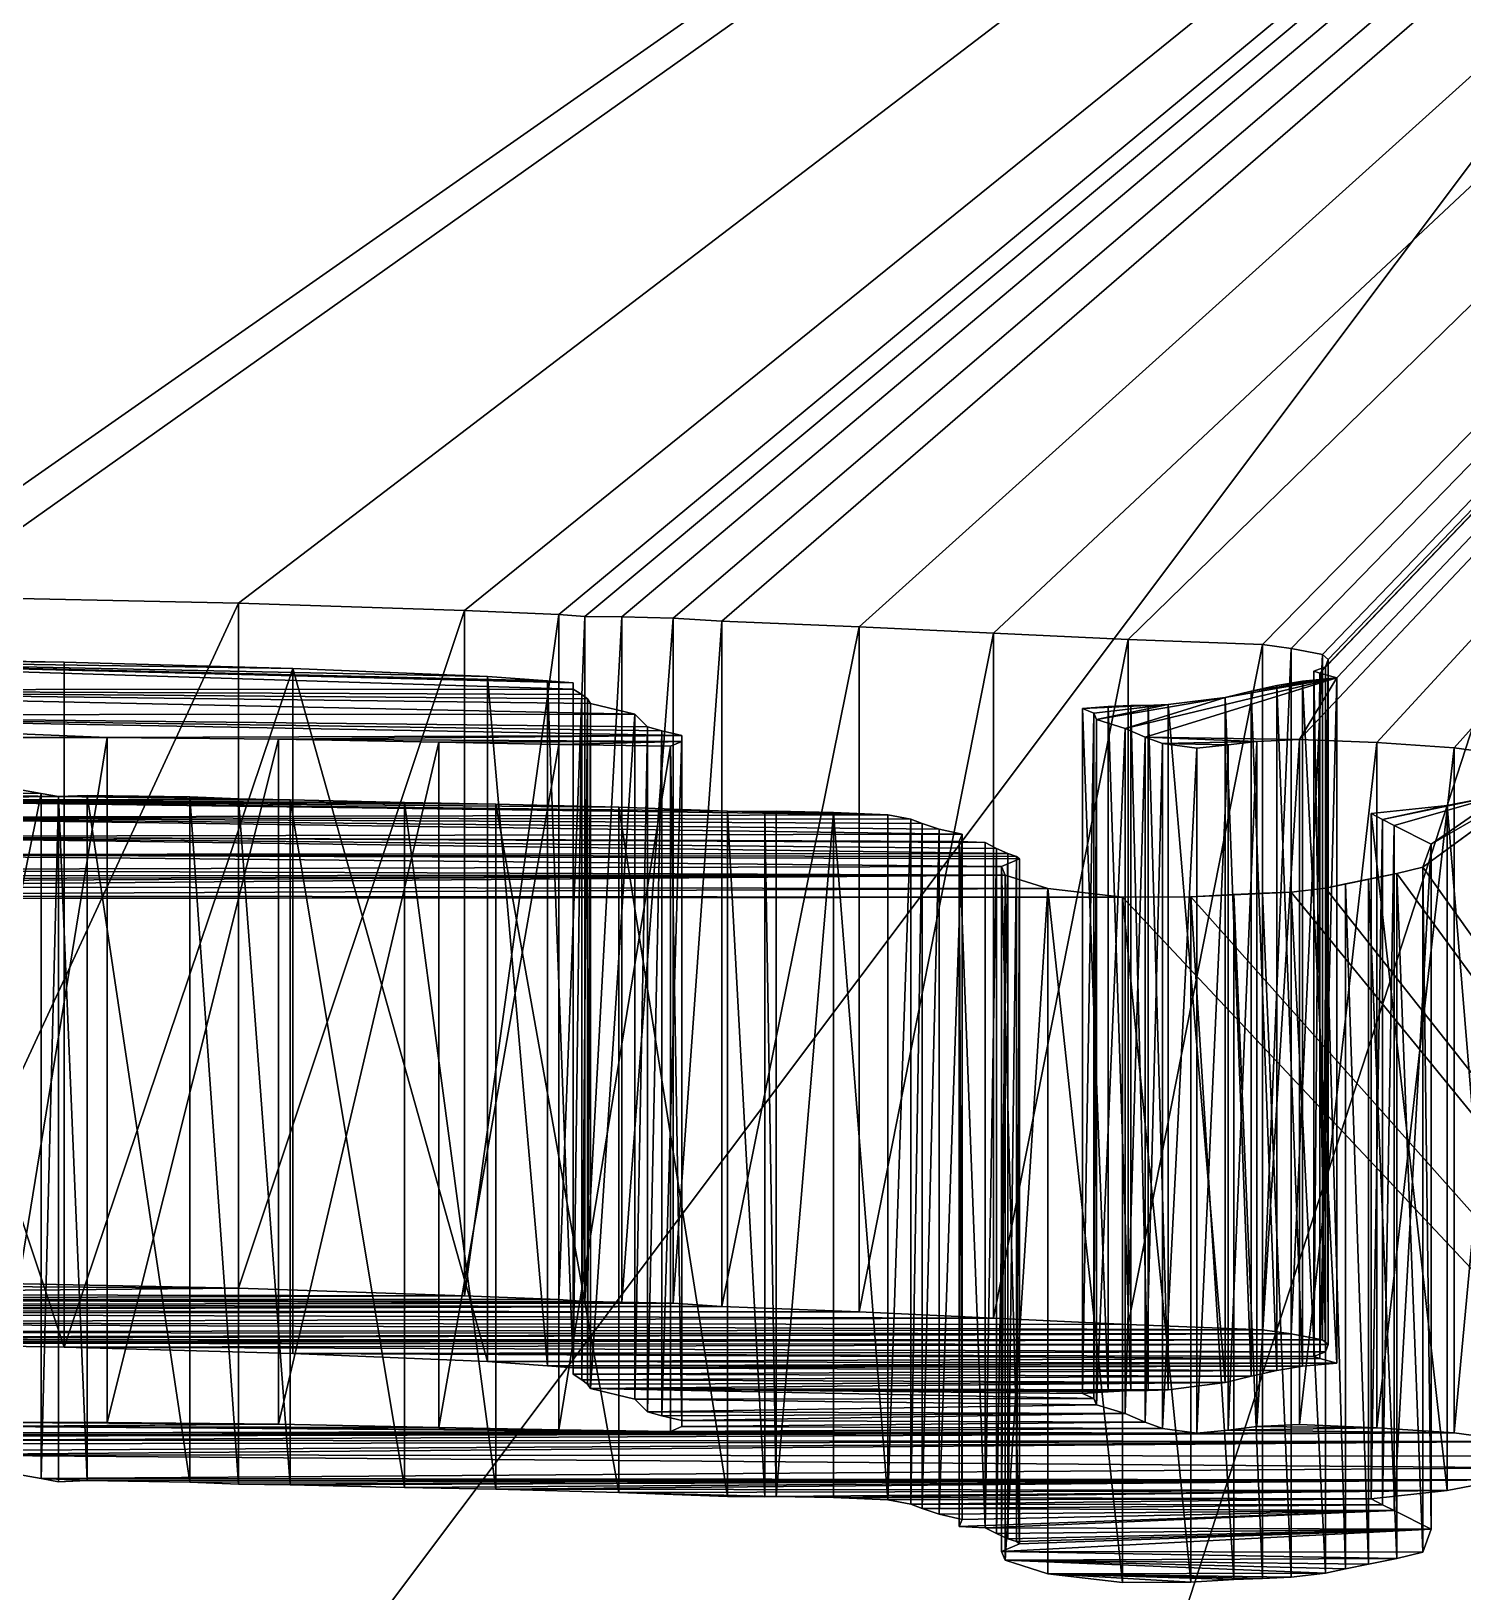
# Model space of a CAD drawing. Extents: x -48.5 to 48.5, y -27 to 68.5.
# Drawn here: x 10.167 to 13.323, y 59.165 to 62.605 of the extents above; entities that cross this region are included whole.
import ezdxf

# ---------------------------------------------------------------- set-up
doc = ezdxf.new("R2010")
doc.units = 0
doc.header["$MEASUREMENT"] = 0
doc.layers.add('STL2DXF', color=7, linetype='Continuous')

msp = doc.modelspace()

# ---------------------------------------------------------------- linework, layer by layer
at = {"layer": 'STL2DXF'}
for points in [[(20.0012, 68.5, 75), (9.7985, 61.3593, 23.815), (7.6609, 62.5511, 32.5076)], [(20.0012, 68.5, 75), (7.6609, 62.5511, 32.5076), (7.7631, 62.6587, 33.2766)], [(20.0012, 68.5, 75), (9.931, 61.3585, 23.8088), (9.7985, 61.3593, 23.815)], [(20.0012, 68.5, 75), (10.6245, 61.3445, 23.7088), (9.931, 61.3585, 23.8088)], [(20.0012, 68.5, 75), (11.1226, 61.3279, 23.5902), (10.6245, 61.3445, 23.7088)], [(20.0012, 68.5, 75), (11.3307, 61.3191, 23.5278), (11.1226, 61.3279, 23.5902)], [(20.0012, 68.5, 75), (11.3875, 61.3148, 23.4965), (11.3307, 61.3191, 23.5278)], [(20.0012, 68.5, 75), (11.4694, 61.3139, 23.4903), (11.3875, 61.3148, 23.4965)], [(20.0012, 68.5, 75), (11.5829, 61.3113, 23.4716), (11.4694, 61.3139, 23.4903)], [(20.0012, 68.5, 75), (11.6901, 61.3043, 23.4216), (11.5829, 61.3113, 23.4716)], [(20.0012, 68.5, 75), (11.9927, 61.292, 23.3342), (11.6901, 61.3043, 23.4216)], [(20.0012, 68.5, 75), (12.2891, 61.278, 23.2343), (11.9927, 61.292, 23.3342)], [(20.0012, 68.5, 75), (12.5854, 61.2641, 23.1344), (12.2891, 61.278, 23.2343)], [(20.0012, 68.5, 75), (12.8818, 61.2527, 23.0532), (12.5854, 61.2641, 23.1344)], [(20.0012, 68.5, 75), (12.9448, 61.2439, 22.9908), (12.8818, 61.2527, 23.0532)], [(20.0012, 68.5, 75), (13.0142, 61.2308, 22.8971), (12.9448, 61.2439, 22.9908)], [(20.0012, 68.5, 75), (13.134, 61.0368, 21.5109), (12.9637, 61.0438, 21.5608)], [(20.0012, 68.5, 75), (12.9637, 61.0438, 21.5608), (13.0457, 61.1793, 22.5287)], [(20.0012, 68.5, 75), (13.0457, 61.1793, 22.5287), (13.0079, 61.1898, 22.6036)], [(20.0012, 68.5, 75), (13.0079, 61.1898, 22.6036), (13.0205, 61.2037, 22.7035)], [(20.0012, 68.5, 75), (13.0268, 61.2203, 22.8222), (13.0142, 61.2308, 22.8971)], [(20.0012, 68.5, 75), (13.0205, 61.2037, 22.7035), (13.0268, 61.2203, 22.8222)], [(20.0012, 68.5, 75), (13.3042, 61.0254, 21.4297), (13.134, 61.0368, 21.5109)], [(20.0012, 68.5, 75), (13.4429, 61.0062, 21.2923), (13.3042, 61.0254, 21.4297)], [(7.2769, 54.2352), (14.0603, 63.2731, 75), (9.46, 64.5057, 75)], [(14.0603, 63.2731, 75), (7.2769, 54.2352), (10.8156, 53.287)], [(10.8156, 53.287), (18.5065, 61.5663, 75), (14.0603, 63.2731, 75)], [(18.5065, 61.5663, 75), (10.8156, 53.287), (14.2358, 51.9741)], [(10.6245, 61.3445, 23.7088), (9.931, 59.8482, 24.0202), (9.931, 61.3585, 23.8088)], [(9.931, 59.8482, 24.0202), (10.6245, 61.3445, 23.7088), (10.6245, 59.8342, 23.9203)], [(11.1226, 61.3279, 23.5902), (10.6245, 59.8342, 23.9203), (10.6245, 61.3445, 23.7088)], [(10.6245, 59.8342, 23.9203), (11.1226, 61.3279, 23.5902), (11.1226, 59.8176, 23.8016)], [(11.3307, 61.3191, 23.5278), (11.1226, 59.8176, 23.8016), (11.1226, 61.3279, 23.5902)], [(11.1226, 59.8176, 23.8016), (11.3307, 61.3191, 23.5278), (11.3307, 59.8089, 23.7392)], [(11.3875, 61.3148, 23.4965), (11.3307, 59.8089, 23.7392), (11.3307, 61.3191, 23.5278)], [(11.3307, 59.8089, 23.7392), (11.3875, 61.3148, 23.4965), (11.3875, 59.8045, 23.708)], [(11.4694, 61.3139, 23.4903), (11.3875, 59.8045, 23.708), (11.3875, 61.3148, 23.4965)], [(11.3875, 59.8045, 23.708), (11.4694, 61.3139, 23.4903), (11.4694, 59.8036, 23.7017)], [(11.5829, 61.3113, 23.4716), (11.4694, 59.8036, 23.7017), (11.4694, 61.3139, 23.4903)], [(11.4694, 59.8036, 23.7017), (11.5829, 61.3113, 23.4716), (11.5829, 59.801, 23.683)], [(11.6901, 61.3043, 23.4216), (11.5829, 59.801, 23.683), (11.5829, 61.3113, 23.4716)], [(11.5829, 59.801, 23.683), (11.6901, 61.3043, 23.4216), (11.6901, 59.794, 23.633)], [(11.9927, 61.292, 23.3342), (11.6901, 59.794, 23.633), (11.6901, 61.3043, 23.4216)], [(11.6901, 59.794, 23.633), (11.9927, 61.292, 23.3342), (11.9927, 59.7818, 23.5456)], [(12.2891, 61.278, 23.2343), (11.9927, 59.7818, 23.5456), (11.9927, 61.292, 23.3342)], [(11.9927, 59.7818, 23.5456), (12.2891, 61.278, 23.2343), (12.2891, 59.7678, 23.4457)], [(12.5854, 61.2641, 23.1344), (12.2891, 59.7678, 23.4457), (12.2891, 61.278, 23.2343)], [(12.2891, 59.7678, 23.4457), (12.5854, 61.2641, 23.1344), (12.5854, 59.7538, 23.3458)], [(12.8818, 61.2527, 23.0532), (12.5854, 59.7538, 23.3458), (12.5854, 61.2641, 23.1344)], [(12.5854, 59.7538, 23.3458), (12.8818, 61.2527, 23.0532), (12.8818, 59.7424, 23.2646)], [(12.9448, 61.2439, 22.9908), (12.8818, 59.7424, 23.2646), (12.8818, 61.2527, 23.0532)], [(12.8818, 59.7424, 23.2646), (12.9448, 61.2439, 22.9908), (12.9448, 59.7337, 23.2022)], [(13.0142, 61.2308, 22.8971), (12.9448, 59.7337, 23.2022), (12.9448, 61.2439, 22.9908)], [(11.3622, 61.1548, 22.3538), (8.9915, 61.153, 22.3414), (9.0798, 61.2256, 22.8596)], [(11.3622, 61.1548, 22.3538), (9.0798, 61.2256, 22.8596), (11.3622, 61.1688, 22.4537)], [(11.3622, 61.1688, 22.4537), (9.0798, 61.2256, 22.8596), (11.3055, 61.1731, 22.485)], [(11.3055, 61.1731, 22.485), (9.0798, 61.2256, 22.8596), (11.1731, 61.1828, 22.5537)], [(11.1731, 61.1828, 22.5537), (9.0798, 61.2256, 22.8596), (10.7443, 61.2002, 22.6785)], [(10.7443, 61.2002, 22.6785), (9.0798, 61.2256, 22.8596), (10.2399, 61.2142, 22.7785)], [(10.2399, 61.2142, 22.7785), (9.0798, 61.2256, 22.8596), (9.7355, 61.223, 22.8409)], [(10.2399, 59.704, 22.9899), (9.7355, 61.223, 22.8409), (9.7355, 59.7127, 23.0523)], [(9.7355, 61.223, 22.8409), (10.2399, 59.704, 22.9899), (10.2399, 61.2142, 22.7785)], [(10.2399, 59.704, 22.9899), (10.7443, 61.2002, 22.6785), (10.2399, 61.2142, 22.7785)], [(10.7443, 61.2002, 22.6785), (10.2399, 59.704, 22.9899), (10.7443, 59.69, 22.89)], [(11.1731, 59.6725, 22.7651), (10.7443, 61.2002, 22.6785), (10.7443, 59.69, 22.89)], [(10.7443, 61.2002, 22.6785), (11.1731, 59.6725, 22.7651), (11.1731, 61.1828, 22.5537)], [(12.9448, 59.7337, 23.2022), (13.0142, 61.2308, 22.8971), (13.0142, 59.7206, 23.1085)], [(13.0205, 61.2037, 22.7035), (13.0079, 61.1898, 22.6036), (12.9953, 61.1941, 22.6348)], [(12.9953, 61.1941, 22.6348), (13.0205, 59.6935, 22.915), (13.0205, 61.2037, 22.7035)], [(13.0268, 61.2203, 22.8222), (13.0142, 59.7206, 23.1085), (13.0142, 61.2308, 22.8971)], [(13.0142, 59.7206, 23.1085), (13.0268, 61.2203, 22.8222), (13.0268, 59.7101, 23.0336)], [(13.0205, 61.2037, 22.7035), (13.0268, 59.7101, 23.0336), (13.0268, 61.2203, 22.8222)], [(13.0268, 59.7101, 23.0336), (13.0205, 61.2037, 22.7035), (13.0205, 59.6935, 22.915)], [(11.3055, 59.6629, 22.6964), (11.1731, 61.1828, 22.5537), (11.1731, 59.6725, 22.7651)], [(11.1731, 61.1828, 22.5537), (11.3055, 59.6629, 22.6964), (11.3055, 61.1731, 22.485)], [(11.3622, 59.6585, 22.6652), (11.3055, 61.1731, 22.485), (11.3055, 59.6629, 22.6964)], [(11.3055, 61.1731, 22.485), (11.3622, 59.6585, 22.6652), (11.3622, 61.1688, 22.4537)], [(11.3622, 59.6585, 22.6652), (11.3622, 61.1548, 22.3538), (11.3622, 61.1688, 22.4537)], [(13.0457, 61.1793, 22.5287), (12.6233, 61.049, 21.5983), (12.5791, 61.0682, 21.7357)], [(13.0457, 61.1793, 22.5287), (12.5791, 61.0682, 21.7357), (12.7998, 61.1364, 22.2227)], [(13.0457, 61.1793, 22.5287), (12.9637, 61.0438, 21.5608), (12.6233, 61.049, 21.5983)], [(13.0457, 61.1793, 22.5287), (12.7998, 61.1364, 22.2227), (12.8566, 61.1504, 22.3226)], [(13.0457, 61.1793, 22.5287), (12.8566, 61.1504, 22.3226), (12.9133, 61.1627, 22.41)], [(12.8566, 61.1504, 22.3226), (12.9133, 59.6524, 22.6215), (12.9133, 61.1627, 22.41)], [(13.0457, 61.1793, 22.5287), (12.9133, 61.1627, 22.41), (12.97, 61.1723, 22.4787)], [(12.9133, 61.1627, 22.41), (12.97, 59.662, 22.6902), (12.97, 61.1723, 22.4787)], [(12.97, 59.662, 22.6902), (12.9133, 61.1627, 22.41), (12.9133, 59.6524, 22.6215)], [(12.97, 61.1723, 22.4787), (13.0457, 59.669, 22.7401), (13.0457, 61.1793, 22.5287)], [(13.0457, 59.669, 22.7401), (12.97, 61.1723, 22.4787), (12.97, 59.662, 22.6902)], [(13.0079, 61.1898, 22.6036), (12.9953, 59.6838, 22.8463), (12.9953, 61.1941, 22.6348)], [(13.0205, 59.6935, 22.915), (12.9953, 61.1941, 22.6348), (12.9953, 59.6838, 22.8463)], [(12.9953, 59.6838, 22.8463), (13.0079, 61.1898, 22.6036), (13.0079, 59.6795, 22.8151)], [(13.0457, 61.1793, 22.5287), (13.0079, 59.6795, 22.8151), (13.0079, 61.1898, 22.6036)], [(13.0079, 59.6795, 22.8151), (13.0457, 61.1793, 22.5287), (13.0457, 59.669, 22.7401)], [(11.3811, 61.1425, 22.2664), (8.9915, 61.153, 22.3414), (11.3622, 61.1548, 22.3538)], [(11.4978, 61.0995, 21.9589), (9.1365, 61.098, 21.948), (8.9915, 61.153, 22.3414)], [(11.4978, 61.0995, 21.9589), (8.9915, 61.153, 22.3414), (11.4001, 61.1233, 22.129)], [(11.4001, 61.1233, 22.129), (8.9915, 61.153, 22.3414), (11.3938, 61.1329, 22.1977)], [(11.3938, 61.1329, 22.1977), (8.9915, 61.153, 22.3414), (11.3811, 61.1425, 22.2664)], [(11.3622, 59.6445, 22.5653), (11.3811, 61.1425, 22.2664), (11.3622, 61.1548, 22.3538)], [(11.3622, 61.1548, 22.3538), (11.3622, 59.6585, 22.6652), (11.3622, 59.6445, 22.5653)], [(11.3811, 61.1425, 22.2664), (11.3622, 59.6445, 22.5653), (11.3811, 59.6323, 22.4779)], [(11.3811, 59.6323, 22.4779), (11.3938, 61.1329, 22.1977), (11.3811, 61.1425, 22.2664)], [(11.3938, 61.1329, 22.1977), (11.3811, 59.6323, 22.4779), (11.3938, 59.6227, 22.4092)], [(11.3938, 59.6227, 22.4092), (11.4001, 61.1233, 22.129), (11.3938, 61.1329, 22.1977)], [(12.7998, 61.1364, 22.2227), (12.5791, 61.0682, 21.7357), (12.5161, 61.0875, 21.873)], [(12.7998, 61.1364, 22.2227), (12.5161, 61.0875, 21.873), (12.6737, 61.1207, 22.1103)], [(12.6737, 61.1207, 22.1103), (12.7998, 59.6262, 22.4341), (12.7998, 61.1364, 22.2227)], [(12.7998, 61.1364, 22.2227), (12.8566, 59.6401, 22.5341), (12.8566, 61.1504, 22.3226)], [(12.8566, 59.6401, 22.5341), (12.7998, 61.1364, 22.2227), (12.7998, 59.6262, 22.4341)], [(12.9133, 59.6524, 22.6215), (12.8566, 61.1504, 22.3226), (12.8566, 59.6401, 22.5341)], [(11.5262, 61.0717, 21.7606), (9.1365, 61.098, 21.948), (11.4978, 61.0995, 21.9589)], [(10.0886, 61.0481, 21.592), (9.1365, 61.098, 21.948), (10.3345, 61.0481, 21.592)], [(10.3345, 61.0481, 21.592), (9.1365, 61.098, 21.948), (11.6018, 61.0525, 21.6233)], [(11.6018, 61.0525, 21.6233), (9.1365, 61.098, 21.948), (11.5577, 61.063, 21.6982)], [(11.5577, 61.063, 21.6982), (9.1365, 61.098, 21.948), (11.5262, 61.0717, 21.7606)], [(11.4001, 61.1233, 22.129), (11.3938, 59.6227, 22.4092), (11.4001, 59.613, 22.3405)], [(11.4001, 59.613, 22.3405), (11.4978, 61.0995, 21.9589), (11.4001, 61.1233, 22.129)], [(11.4978, 61.0995, 21.9589), (11.4001, 59.613, 22.3405), (11.4978, 59.5892, 22.1703)], [(11.4978, 59.5892, 22.1703), (11.5262, 61.0717, 21.7606), (11.4978, 61.0995, 21.9589)], [(12.6737, 61.1207, 22.1103), (12.5098, 61.1015, 21.9729), (12.4846, 61.1119, 22.0479)], [(12.6737, 61.1207, 22.1103), (12.4846, 61.1119, 22.0479), (12.6296, 61.1189, 22.0978)], [(12.6296, 61.1189, 22.0978), (12.4846, 61.1119, 22.0479), (12.5413, 61.1163, 22.0791)], [(12.4846, 61.1119, 22.0479), (12.5413, 59.606, 22.2905), (12.5413, 61.1163, 22.0791)], [(12.5413, 59.606, 22.2905), (12.4846, 61.1119, 22.0479), (12.4846, 59.6017, 22.2593)], [(12.5098, 61.1015, 21.9729), (12.4846, 59.6017, 22.2593), (12.4846, 61.1119, 22.0479)], [(12.4846, 59.6017, 22.2593), (12.5098, 61.1015, 21.9729), (12.5098, 59.5912, 22.1844)], [(12.6737, 61.1207, 22.1103), (12.5161, 61.0875, 21.873), (12.5098, 61.1015, 21.9729)], [(12.5161, 61.0875, 21.873), (12.5098, 59.5912, 22.1844), (12.5098, 61.1015, 21.9729)], [(12.5413, 61.1163, 22.0791), (12.5917, 59.6087, 22.3093), (12.5917, 61.1189, 22.0978)], [(12.6296, 61.1189, 22.0978), (12.5413, 61.1163, 22.0791), (12.5917, 61.1189, 22.0978)], [(12.5917, 59.6087, 22.3093), (12.5413, 61.1163, 22.0791), (12.5413, 59.606, 22.2905)], [(12.6296, 59.6087, 22.3093), (12.5917, 61.1189, 22.0978), (12.5917, 59.6087, 22.3093)], [(12.5917, 61.1189, 22.0978), (12.6296, 59.6087, 22.3093), (12.6296, 61.1189, 22.0978)], [(12.6296, 61.1189, 22.0978), (12.6737, 59.6104, 22.3218), (12.6737, 61.1207, 22.1103)], [(12.6737, 59.6104, 22.3218), (12.6296, 61.1189, 22.0978), (12.6296, 59.6087, 22.3093)], [(12.7998, 59.6262, 22.4341), (12.6737, 61.1207, 22.1103), (12.6737, 59.6104, 22.3218)], [(11.5262, 61.0717, 21.7606), (11.4978, 59.5892, 22.1703), (11.5262, 59.5615, 21.9721)], [(11.5262, 59.5615, 21.9721), (11.5577, 61.063, 21.6982), (11.5262, 61.0717, 21.7606)], [(11.5577, 61.063, 21.6982), (11.5262, 59.5615, 21.9721), (11.5577, 59.5527, 21.9096)], [(11.5577, 59.5527, 21.9096), (11.6018, 61.0525, 21.6233), (11.5577, 61.063, 21.6982)], [(12.5098, 59.5912, 22.1844), (12.5161, 61.0875, 21.873), (12.5161, 59.5772, 22.0845)], [(12.5791, 61.0682, 21.7357), (12.5161, 59.5772, 22.0845), (12.5161, 61.0875, 21.873)], [(12.5161, 59.5772, 22.0845), (12.5791, 61.0682, 21.7357), (12.5791, 59.558, 21.9471)], [(12.6233, 61.049, 21.5983), (12.5791, 59.558, 21.9471), (12.5791, 61.0682, 21.7357)], [(10.3345, 61.0481, 21.592), (10.0886, 59.5379, 21.8035), (10.0886, 61.0481, 21.592)], [(10.0886, 59.5379, 21.8035), (10.3345, 61.0481, 21.592), (10.3345, 59.5379, 21.8035)], [(11.6018, 61.0525, 21.6233), (10.7128, 61.0446, 21.5671), (10.3345, 61.0481, 21.592)], [(10.7128, 61.0446, 21.5671), (10.3345, 59.5379, 21.8035), (10.3345, 61.0481, 21.592)], [(10.3345, 59.5379, 21.8035), (10.7128, 61.0446, 21.5671), (10.7128, 59.5344, 21.7785)], [(11.6018, 61.0394, 21.5296), (10.7128, 61.0446, 21.5671), (11.6018, 61.0525, 21.6233)], [(11.6018, 61.0394, 21.5296), (11.0659, 61.0376, 21.5171), (10.7128, 61.0446, 21.5671)], [(11.0659, 61.0376, 21.5171), (10.7128, 59.5344, 21.7785), (10.7128, 61.0446, 21.5671)], [(10.7128, 59.5344, 21.7785), (11.0659, 61.0376, 21.5171), (11.0659, 59.5274, 21.7285)], [(11.6018, 61.0394, 21.5296), (11.3307, 61.0324, 21.4796), (11.0659, 61.0376, 21.5171)], [(11.3307, 61.0324, 21.4796), (11.0659, 59.5274, 21.7285), (11.0659, 61.0376, 21.5171)], [(11.0659, 59.5274, 21.7285), (11.3307, 61.0324, 21.4796), (11.3307, 59.5221, 21.6911)], [(11.3307, 61.0324, 21.4796), (11.6018, 61.0394, 21.5296), (11.5766, 61.0289, 21.4547)], [(11.5766, 61.0289, 21.4547), (11.3307, 59.5221, 21.6911), (11.3307, 61.0324, 21.4796)], [(11.3307, 59.5221, 21.6911), (11.5766, 61.0289, 21.4547), (11.5766, 59.5186, 21.6661)], [(11.6018, 61.0525, 21.6233), (11.5577, 59.5527, 21.9096), (11.6018, 59.5422, 21.8347)], [(11.6018, 59.5291, 21.741), (11.5766, 61.0289, 21.4547), (11.6018, 61.0394, 21.5296)], [(11.5766, 61.0289, 21.4547), (11.6018, 59.5291, 21.741), (11.5766, 59.5186, 21.6661)], [(11.6018, 59.5422, 21.8347), (11.6018, 61.0394, 21.5296), (11.6018, 61.0525, 21.6233)], [(11.6018, 61.0394, 21.5296), (11.6018, 59.5422, 21.8347), (11.6018, 59.5291, 21.741)], [(12.5791, 59.558, 21.9471), (12.6233, 61.049, 21.5983), (12.6233, 59.5387, 21.8097)], [(12.6611, 61.035, 21.4984), (12.6233, 59.5387, 21.8097), (12.6233, 61.049, 21.5983)], [(12.8692, 61.0394, 21.5296), (12.6611, 61.035, 21.4984), (12.6233, 61.049, 21.5983)], [(12.8692, 61.0394, 21.5296), (12.6233, 61.049, 21.5983), (12.9637, 61.0438, 21.5608)], [(12.6233, 59.5387, 21.8097), (12.6611, 61.035, 21.4984), (12.6611, 59.5247, 21.7098)], [(12.8061, 61.0315, 21.4734), (12.6611, 61.035, 21.4984), (12.8692, 61.0394, 21.5296)], [(12.7368, 61.0245, 21.4234), (12.6611, 59.5247, 21.7098), (12.6611, 61.035, 21.4984)], [(12.6611, 61.035, 21.4984), (12.8061, 61.0315, 21.4734), (12.7368, 61.0245, 21.4234)], [(12.8061, 61.0315, 21.4734), (12.7368, 59.5143, 21.6349), (12.7368, 61.0245, 21.4234)], [(12.7368, 59.5143, 21.6349), (12.8061, 61.0315, 21.4734), (12.8061, 59.5212, 21.6848)], [(12.8692, 61.0394, 21.5296), (12.8061, 59.5212, 21.6848), (12.8061, 61.0315, 21.4734)], [(12.8061, 59.5212, 21.6848), (12.8692, 61.0394, 21.5296), (12.8692, 59.5291, 21.741)], [(12.9637, 61.0438, 21.5608), (12.8692, 59.5291, 21.741), (12.8692, 61.0394, 21.5296)], [(12.8692, 59.5291, 21.741), (12.9637, 61.0438, 21.5608), (12.9637, 59.5335, 21.7723)], [(13.134, 61.0368, 21.5109), (12.9637, 59.5335, 21.7723), (12.9637, 61.0438, 21.5608)], [(12.9637, 59.5335, 21.7723), (13.134, 61.0368, 21.5109), (13.134, 59.5265, 21.7223)], [(13.3042, 61.0254, 21.4297), (13.134, 59.5265, 21.7223), (13.134, 61.0368, 21.5109)], [(13.134, 59.5265, 21.7223), (13.3042, 61.0254, 21.4297), (13.3042, 59.5151, 21.6411)], [(13.4429, 61.0062, 21.2923), (13.3042, 59.5151, 21.6411), (13.3042, 61.0254, 21.4297)], [(12.6611, 59.5247, 21.7098), (12.7368, 61.0245, 21.4234), (12.7368, 59.5143, 21.6349)], [(13.3042, 59.5151, 21.6411), (13.4429, 61.0062, 21.2923), (13.4429, 59.4959, 21.5038)], [(10.1895, 60.9249, 20.7116), (9.54, 60.9292, 20.7428), (9.8931, 60.9773, 21.0863)], [(9.8931, 59.467, 21.2977), (10.1895, 60.9249, 20.7116), (9.8931, 60.9773, 21.0863)], [(13.5249, 60.9738, 21.0613), (15.4991, 57.58, -3), (13.2349, 60.7623, 19.5502)], [(13.5249, 60.9738, 21.0613), (13.2349, 60.7623, 19.5502), (13.4902, 60.9487, 20.8818)], [(10.2273, 60.9179, 20.6616), (9.5716, 60.9109, 20.6117), (9.54, 60.9292, 20.7428)], [(10.2273, 60.9179, 20.6616), (9.54, 60.9292, 20.7428), (10.1895, 60.9249, 20.7116)], [(10.1895, 60.9249, 20.7116), (9.8931, 59.467, 21.2977), (10.1895, 59.4146, 20.923)], [(10.1895, 59.4146, 20.923), (10.2273, 60.9179, 20.6616), (10.1895, 60.9249, 20.7116)], [(13.4114, 60.9222, 20.6929), (13.1718, 60.8541, 20.2058), (13.1466, 60.8672, 20.2995)], [(13.4114, 60.9222, 20.6929), (13.1466, 60.8672, 20.2995), (13.2885, 60.8982, 20.5211)], [(13.4114, 60.9222, 20.6929), (13.2538, 60.813, 19.9123), (13.1718, 60.8541, 20.2058)], [(13.4902, 60.9487, 20.8818), (13.2349, 60.7623, 19.5502), (13.2538, 60.813, 19.9123)], [(13.4902, 60.9487, 20.8818), (13.2538, 60.813, 19.9123), (13.4114, 60.9222, 20.6929)], [(13.2885, 60.8982, 20.5211), (13.4114, 59.412, 20.9043), (13.4114, 60.9222, 20.6929)], [(10.738, 60.9109, 20.6117), (9.5716, 60.9109, 20.6117), (10.2273, 60.9179, 20.6616)], [(12.0558, 60.8777, 20.3744), (9.6157, 60.8715, 20.3307), (9.5716, 60.9109, 20.6117)], [(12.0558, 60.8777, 20.3744), (9.5716, 60.9109, 20.6117), (11.7027, 60.8855, 20.4306)], [(11.7027, 60.8855, 20.4306), (9.5716, 60.9109, 20.6117), (11.4631, 60.8943, 20.493)], [(11.4631, 60.8943, 20.493), (9.5716, 60.9109, 20.6117), (11.192, 60.9013, 20.543)], [(11.192, 60.9013, 20.543), (9.5716, 60.9109, 20.6117), (10.9902, 60.9048, 20.568)], [(10.9902, 60.9048, 20.568), (9.5716, 60.9109, 20.6117), (10.738, 60.9109, 20.6117)], [(10.2273, 60.9179, 20.6616), (10.1895, 59.4146, 20.923), (10.2273, 59.4076, 20.8731)], [(10.2273, 60.9179, 20.6616), (10.2904, 59.4102, 20.8918), (10.2904, 60.9205, 20.6804)], [(10.2904, 60.9205, 20.6804), (10.5173, 60.917, 20.6554), (10.2273, 60.9179, 20.6616)], [(10.2904, 59.4102, 20.8918), (10.2273, 60.9179, 20.6616), (10.2273, 59.4076, 20.8731)], [(10.738, 60.9109, 20.6117), (10.2273, 60.9179, 20.6616), (10.6245, 60.9126, 20.6242)], [(10.6245, 60.9126, 20.6242), (10.2273, 60.9179, 20.6616), (10.5173, 60.917, 20.6554)], [(10.5173, 59.4067, 20.8668), (10.2904, 60.9205, 20.6804), (10.2904, 59.4102, 20.8918)], [(10.2904, 60.9205, 20.6804), (10.5173, 59.4067, 20.8668), (10.5173, 60.917, 20.6554)], [(10.6245, 59.4024, 20.8356), (10.5173, 60.917, 20.6554), (10.5173, 59.4067, 20.8668)], [(10.5173, 60.917, 20.6554), (10.6245, 59.4024, 20.8356), (10.6245, 60.9126, 20.6242)], [(10.738, 59.4006, 20.8231), (10.6245, 60.9126, 20.6242), (10.6245, 59.4024, 20.8356)], [(10.6245, 60.9126, 20.6242), (10.738, 59.4006, 20.8231), (10.738, 60.9109, 20.6117)], [(10.9902, 59.3945, 20.7794), (10.738, 60.9109, 20.6117), (10.738, 59.4006, 20.8231)], [(10.738, 60.9109, 20.6117), (10.9902, 59.3945, 20.7794), (10.9902, 60.9048, 20.568)], [(11.192, 59.391, 20.7544), (10.9902, 60.9048, 20.568), (10.9902, 59.3945, 20.7794)], [(10.9902, 60.9048, 20.568), (11.192, 59.391, 20.7544), (11.192, 60.9013, 20.543)], [(11.4631, 59.384, 20.7045), (11.192, 60.9013, 20.543), (11.192, 59.391, 20.7544)], [(11.192, 60.9013, 20.543), (11.4631, 59.384, 20.7045), (11.4631, 60.8943, 20.493)], [(11.7027, 59.3753, 20.642), (11.4631, 60.8943, 20.493), (11.4631, 59.384, 20.7045)], [(11.4631, 60.8943, 20.493), (11.7027, 59.3753, 20.642), (11.7027, 60.8855, 20.4306)], [(13.1214, 60.8803, 20.3931), (13.2885, 59.3879, 20.7326), (13.2885, 60.8982, 20.5211)], [(13.2885, 60.8982, 20.5211), (13.1466, 60.8672, 20.2995), (13.1214, 60.8803, 20.3931)], [(13.4114, 59.412, 20.9043), (13.2885, 60.8982, 20.5211), (13.2885, 59.3879, 20.7326)], [(12.2197, 60.8348, 20.0684), (9.6094, 60.8296, 20.031), (9.6157, 60.8715, 20.3307)], [(12.1062, 60.868, 20.3057), (9.6157, 60.8715, 20.3307), (12.0558, 60.8777, 20.3744)], [(12.2197, 60.8348, 20.0684), (9.6157, 60.8715, 20.3307), (12.1693, 60.8462, 20.1496)], [(12.1693, 60.8462, 20.1496), (9.6157, 60.8715, 20.3307), (12.1315, 60.8584, 20.237)], [(12.1315, 60.8584, 20.237), (9.6157, 60.8715, 20.3307), (12.1062, 60.868, 20.3057)], [(11.7847, 59.3744, 20.6358), (11.7027, 60.8855, 20.4306), (11.7027, 59.3753, 20.642)], [(11.7027, 60.8855, 20.4306), (11.7847, 59.3744, 20.6358), (11.7847, 60.8847, 20.4244)], [(12.0558, 60.8777, 20.3744), (11.7027, 60.8855, 20.4306), (11.936, 60.8829, 20.4119)], [(11.936, 60.8829, 20.4119), (11.7027, 60.8855, 20.4306), (11.7847, 60.8847, 20.4244)], [(11.7847, 60.8847, 20.4244), (11.8099, 59.3753, 20.642), (11.8099, 60.8855, 20.4306)], [(11.8099, 60.8855, 20.4306), (11.936, 60.8829, 20.4119), (11.7847, 60.8847, 20.4244)], [(11.8099, 59.3753, 20.642), (11.7847, 60.8847, 20.4244), (11.7847, 59.3744, 20.6358)], [(11.8099, 59.3753, 20.642), (11.936, 60.8829, 20.4119), (11.8099, 60.8855, 20.4306)], [(11.936, 60.8829, 20.4119), (11.8099, 59.3753, 20.642), (11.936, 59.3726, 20.6233)], [(12.0558, 59.3674, 20.5858), (11.936, 60.8829, 20.4119), (11.936, 59.3726, 20.6233)], [(11.936, 60.8829, 20.4119), (12.0558, 59.3674, 20.5858), (12.0558, 60.8777, 20.3744)], [(12.0558, 59.3674, 20.5858), (12.1062, 60.868, 20.3057), (12.0558, 60.8777, 20.3744)], [(12.1062, 60.868, 20.3057), (12.0558, 59.3674, 20.5858), (12.1062, 59.3578, 20.5172)], [(12.1062, 59.3578, 20.5172), (12.1315, 60.8584, 20.237), (12.1062, 60.868, 20.3057)], [(12.1315, 60.8584, 20.237), (12.1062, 59.3578, 20.5172), (12.1315, 59.3482, 20.4485)], [(12.1315, 59.3482, 20.4485), (12.1693, 60.8462, 20.1496), (12.1315, 60.8584, 20.237)], [(13.2885, 59.3879, 20.7326), (13.1214, 60.8803, 20.3931), (13.1214, 59.37, 20.6046)], [(13.1466, 60.8672, 20.2995), (13.1214, 59.37, 20.6046), (13.1214, 60.8803, 20.3931)], [(13.1214, 59.37, 20.6046), (13.1466, 60.8672, 20.2995), (13.1466, 59.3569, 20.5109)], [(13.1718, 60.8541, 20.2058), (13.1466, 59.3569, 20.5109), (13.1466, 60.8672, 20.2995)], [(13.1466, 59.3569, 20.5109), (13.1718, 60.8541, 20.2058), (13.1718, 59.3438, 20.4172)], [(13.2538, 60.813, 19.9123), (13.1718, 59.3438, 20.4172), (13.1718, 60.8541, 20.2058)], [(12.3206, 60.792, 19.7625), (9.54, 60.7902, 19.75), (9.6094, 60.8296, 20.031)], [(12.2134, 60.8191, 19.956), (9.6094, 60.8296, 20.031), (12.2197, 60.8348, 20.0684)], [(12.3206, 60.792, 19.7625), (9.6094, 60.8296, 20.031), (12.2954, 60.8034, 19.8436)], [(12.2954, 60.8034, 19.8436), (9.6094, 60.8296, 20.031), (12.2702, 60.8165, 19.9373)], [(12.2702, 60.8165, 19.9373), (9.6094, 60.8296, 20.031), (12.2134, 60.8191, 19.956)], [(12.1693, 60.8462, 20.1496), (12.1315, 59.3482, 20.4485), (12.1693, 59.3359, 20.361)], [(12.1693, 59.3359, 20.361), (12.2197, 60.8348, 20.0684), (12.1693, 60.8462, 20.1496)], [(12.2197, 60.8348, 20.0684), (12.1693, 59.3359, 20.361), (12.2197, 59.3246, 20.2799)], [(12.2197, 59.3246, 20.2799), (12.2134, 60.8191, 19.956), (12.2197, 60.8348, 20.0684)], [(12.2134, 60.8191, 19.956), (12.2197, 59.3246, 20.2799), (12.2134, 59.3088, 20.1675)], [(12.2702, 59.3062, 20.1487), (12.2134, 60.8191, 19.956), (12.2134, 59.3088, 20.1675)], [(12.2134, 60.8191, 19.956), (12.2702, 59.3062, 20.1487), (12.2702, 60.8165, 19.9373)], [(12.3064, 60.7638, 19.5611), (9.4013, 60.7561, 19.5065), (9.54, 60.7902, 19.75)], [(12.3395, 60.7859, 19.7188), (9.54, 60.7902, 19.75), (12.3206, 60.792, 19.7625)], [(12.3064, 60.7638, 19.5611), (9.54, 60.7902, 19.75), (12.3458, 60.7806, 19.6813)], [(12.3458, 60.7806, 19.6813), (9.54, 60.7902, 19.75), (12.3395, 60.7859, 19.7188)], [(12.2702, 59.3062, 20.1487), (12.2954, 60.8034, 19.8436), (12.2702, 60.8165, 19.9373)], [(12.2954, 60.8034, 19.8436), (12.2702, 59.3062, 20.1487), (12.2954, 59.2931, 20.0551)], [(12.2954, 59.2931, 20.0551), (12.3206, 60.792, 19.7625), (12.2954, 60.8034, 19.8436)], [(12.3206, 60.792, 19.7625), (12.2954, 59.2931, 20.0551), (12.3206, 59.2817, 19.9739)], [(12.3206, 59.2817, 19.9739), (12.3395, 60.7859, 19.7188), (12.3206, 60.792, 19.7625)], [(12.3395, 60.7859, 19.7188), (12.3206, 59.2817, 19.9739), (12.3395, 59.2756, 19.9302)], [(12.3395, 59.2756, 19.9302), (12.3458, 60.7806, 19.6813), (12.3395, 60.7859, 19.7188)], [(13.1718, 59.3438, 20.4172), (13.2538, 60.813, 19.9123), (13.2538, 59.3027, 20.1238)], [(13.2349, 60.7623, 19.5502), (13.2538, 59.3027, 20.1238), (13.2538, 60.813, 19.9123)], [(12.3143, 60.7448, 19.4253), (9.3698, 60.743, 19.4128), (9.4013, 60.7561, 19.5065)], [(12.3143, 60.7448, 19.4253), (9.4013, 60.7561, 19.5065), (12.3064, 60.7638, 19.5611)], [(12.3458, 59.2704, 19.8927), (12.3064, 60.7638, 19.5611), (12.3458, 60.7806, 19.6813)], [(12.3064, 59.2535, 19.7725), (12.3143, 60.7448, 19.4253), (12.3064, 60.7638, 19.5611)], [(12.3064, 60.7638, 19.5611), (12.3458, 59.2704, 19.8927), (12.3064, 59.2535, 19.7725)], [(12.3458, 60.7806, 19.6813), (12.3395, 59.2756, 19.9302), (12.3458, 59.2704, 19.8927)], [(13.1781, 60.7483, 19.4503), (13.2349, 59.252, 19.7616), (13.2349, 60.7623, 19.5502)], [(13.2349, 60.7623, 19.5502), (15.4991, 57.58, -3), (13.1781, 60.7483, 19.4503)], [(13.2538, 59.3027, 20.1238), (13.2349, 60.7623, 19.5502), (13.2349, 59.252, 19.7616)], [(12.4089, 60.7151, 19.213), (8.9994, 60.6989, 19.0975), (9.2626, 60.7186, 19.2379)], [(12.4089, 60.7151, 19.213), (9.2626, 60.7186, 19.2379), (12.3143, 60.7448, 19.4253)], [(12.3143, 60.7448, 19.4253), (9.2626, 60.7186, 19.2379), (9.3004, 60.729, 19.3129)], [(12.3143, 60.7448, 19.4253), (9.3004, 60.729, 19.3129), (9.3257, 60.7352, 19.3566)], [(12.3143, 60.7448, 19.4253), (9.3257, 60.7352, 19.3566), (9.3698, 60.743, 19.4128)], [(12.3143, 60.7448, 19.4253), (12.3064, 59.2535, 19.7725), (12.3143, 59.2345, 19.6367)], [(12.3143, 59.2345, 19.6367), (12.4089, 60.7151, 19.213), (12.3143, 60.7448, 19.4253)], [(12.9448, 60.7072, 19.1568), (13.0205, 59.2057, 19.4307), (13.0205, 60.7159, 19.2192)], [(13.0205, 60.7159, 19.2192), (15.4991, 57.58, -3), (12.9448, 60.7072, 19.1568)], [(13.1781, 60.7483, 19.4503), (15.4991, 57.58, -3), (13.0205, 60.7159, 19.2192)], [(13.1781, 60.7483, 19.4503), (13.0205, 60.7159, 19.2192), (13.0646, 60.7256, 19.2879)], [(13.0205, 60.7159, 19.2192), (13.0646, 59.2153, 19.4993), (13.0646, 60.7256, 19.2879)], [(13.0646, 59.2153, 19.4993), (13.0205, 60.7159, 19.2192), (13.0205, 59.2057, 19.4307)], [(13.1781, 60.7483, 19.4503), (13.0646, 60.7256, 19.2879), (13.1151, 60.736, 19.3628)], [(13.0646, 60.7256, 19.2879), (13.1151, 59.2258, 19.5743), (13.1151, 60.736, 19.3628)], [(13.1151, 59.2258, 19.5743), (13.0646, 60.7256, 19.2879), (13.0646, 59.2153, 19.4993)], [(13.1151, 60.736, 19.3628), (13.1781, 59.238, 19.6617), (13.1781, 60.7483, 19.4503)], [(13.1781, 59.238, 19.6617), (13.1151, 60.736, 19.3628), (13.1151, 59.2258, 19.5743)], [(13.2349, 59.252, 19.7616), (13.1781, 60.7483, 19.4503), (13.1781, 59.238, 19.6617)], [(-15.4991, 57.58, -3), (-13.6693, 60.6836, 18.9882), (15.4991, 57.58, -3)], [(15.4991, 57.58, -3), (-13.6693, 60.6836, 18.9882), (-13.5684, 60.6775, 18.9445)], [(12.5728, 60.6958, 19.0756), (15.4991, 57.58, -3), (-13.3099, 60.6711, 18.8992)], [(12.5728, 60.6958, 19.0756), (-13.3099, 60.6711, 18.8992), (8.6636, 60.6923, 19.0506)], [(8.9994, 60.6989, 19.0975), (12.5728, 60.6958, 19.0756), (8.6636, 60.6923, 19.0506)], [(12.5728, 60.6958, 19.0756), (8.9994, 60.6989, 19.0975), (12.4089, 60.7151, 19.213)], [(12.4089, 60.7151, 19.213), (12.3143, 59.2345, 19.6367), (12.4089, 59.2048, 19.4244)], [(12.5728, 59.1856, 19.287), (12.4089, 60.7151, 19.213), (12.4089, 59.2048, 19.4244)], [(12.4089, 60.7151, 19.213), (12.5728, 59.1856, 19.287), (12.5728, 60.6958, 19.0756)], [(12.7241, 60.6967, 19.0818), (15.4991, 57.58, -3), (12.5728, 60.6958, 19.0756)], [(12.5728, 60.6958, 19.0756), (12.7241, 59.1864, 19.2933), (12.7241, 60.6967, 19.0818)], [(12.7241, 59.1864, 19.2933), (12.5728, 60.6958, 19.0756), (12.5728, 59.1856, 19.287)], [(12.9448, 60.7072, 19.1568), (15.4991, 57.58, -3), (12.7241, 60.6967, 19.0818)], [(12.9448, 60.7072, 19.1568), (12.7241, 60.6967, 19.0818), (12.8187, 60.7019, 19.1193)], [(12.7241, 60.6967, 19.0818), (12.8187, 59.1917, 19.3307), (12.8187, 60.7019, 19.1193)], [(12.8187, 59.1917, 19.3307), (12.7241, 60.6967, 19.0818), (12.7241, 59.1864, 19.2933)], [(12.9448, 60.7072, 19.1568), (12.8187, 60.7019, 19.1193), (12.8818, 60.7046, 19.138)], [(12.8187, 60.7019, 19.1193), (12.8818, 59.1943, 19.3495), (12.8818, 60.7046, 19.138)], [(12.8818, 59.1943, 19.3495), (12.8187, 60.7019, 19.1193), (12.8187, 59.1917, 19.3307)], [(12.8818, 60.7046, 19.138), (12.9448, 59.1969, 19.3682), (12.9448, 60.7072, 19.1568)], [(12.9448, 59.1969, 19.3682), (12.8818, 60.7046, 19.138), (12.8818, 59.1943, 19.3495)], [(13.0205, 59.2057, 19.4307), (12.9448, 60.7072, 19.1568), (12.9448, 59.1969, 19.3682)], [(15.4991, 57.58, -3), (-13.5684, 60.6775, 18.9445), (-13.3099, 60.6711, 18.8992)], [(11.1226, 59.8176, 23.8016), (9.0987, 59.8097, 23.7454), (9.2122, 59.8211, 23.8266)], [(10.6245, 59.8342, 23.9203), (9.2122, 59.8211, 23.8266), (9.3745, 59.8421, 23.9765)], [(11.1226, 59.8176, 23.8016), (9.2122, 59.8211, 23.8266), (10.6245, 59.8342, 23.9203)], [(10.6245, 59.8342, 23.9203), (9.3745, 59.8421, 23.9765), (9.931, 59.8482, 24.0202)], [(11.9927, 59.7818, 23.5456), (8.9032, 59.7853, 23.5706), (11.6901, 59.794, 23.633)], [(11.6901, 59.794, 23.633), (8.9032, 59.7853, 23.5706), (8.9474, 59.7896, 23.6018)], [(11.6901, 59.794, 23.633), (8.9474, 59.7896, 23.6018), (9.0041, 59.7975, 23.658)], [(11.5829, 59.801, 23.683), (9.0041, 59.7975, 23.658), (9.0987, 59.8097, 23.7454)], [(11.6901, 59.794, 23.633), (9.0041, 59.7975, 23.658), (11.5829, 59.801, 23.683)], [(11.3307, 59.8089, 23.7392), (9.0987, 59.8097, 23.7454), (11.1226, 59.8176, 23.8016)], [(11.5829, 59.801, 23.683), (9.0987, 59.8097, 23.7454), (11.4694, 59.8036, 23.7017)], [(11.4694, 59.8036, 23.7017), (9.0987, 59.8097, 23.7454), (11.3875, 59.8045, 23.708)], [(11.3875, 59.8045, 23.708), (9.0987, 59.8097, 23.7454), (11.3307, 59.8089, 23.7392)], [(12.2891, 59.7678, 23.4457), (8.8118, 59.7575, 23.3724), (8.8528, 59.7783, 23.5207)], [(12.5854, 59.7538, 23.3458), (8.8118, 59.7575, 23.3724), (12.2891, 59.7678, 23.4457)], [(12.8818, 59.7424, 23.2646), (8.8276, 59.7372, 23.2272), (8.8118, 59.7575, 23.3724)], [(12.8818, 59.7424, 23.2646), (8.8118, 59.7575, 23.3724), (12.5854, 59.7538, 23.3458)], [(11.9927, 59.7818, 23.5456), (8.8528, 59.7783, 23.5207), (8.9032, 59.7853, 23.5706)], [(12.2891, 59.7678, 23.4457), (8.8528, 59.7783, 23.5207), (11.9927, 59.7818, 23.5456)], [(12.9448, 59.7337, 23.2022), (8.8276, 59.7372, 23.2272), (12.8818, 59.7424, 23.2646)], [(12.9448, 59.7337, 23.2022), (8.9095, 59.7249, 23.1398), (8.8276, 59.7372, 23.2272)], [(12.9448, 59.7337, 23.2022), (8.9978, 59.7214, 23.1148), (8.9095, 59.7249, 23.1398)], [(13.0142, 59.7206, 23.1085), (8.9978, 59.7214, 23.1148), (12.9448, 59.7337, 23.2022)], [(9.2941, 59.7162, 23.0773), (8.9978, 59.7214, 23.1148), (13.0142, 59.7206, 23.1085)], [(13.0142, 59.7206, 23.1085), (9.7355, 59.7127, 23.0523), (9.2941, 59.7162, 23.0773)], [(13.0268, 59.7101, 23.0336), (9.7355, 59.7127, 23.0523), (13.0142, 59.7206, 23.1085)], [(13.0268, 59.7101, 23.0336), (10.2399, 59.704, 22.9899), (9.7355, 59.7127, 23.0523)], [(13.0205, 59.6935, 22.915), (10.2399, 59.704, 22.9899), (13.0268, 59.7101, 23.0336)], [(13.0205, 59.6935, 22.915), (10.7443, 59.69, 22.89), (10.2399, 59.704, 22.9899)], [(12.9953, 59.6838, 22.8463), (10.7443, 59.69, 22.89), (13.0205, 59.6935, 22.915)], [(13.0079, 59.6795, 22.8151), (11.1731, 59.6725, 22.7651), (10.7443, 59.69, 22.89)], [(13.0079, 59.6795, 22.8151), (10.7443, 59.69, 22.89), (12.9953, 59.6838, 22.8463)], [(13.0457, 59.669, 22.7401), (11.1731, 59.6725, 22.7651), (13.0079, 59.6795, 22.8151)], [(13.0457, 59.669, 22.7401), (11.3055, 59.6629, 22.6964), (11.1731, 59.6725, 22.7651)], [(12.97, 59.662, 22.6902), (11.3055, 59.6629, 22.6964), (13.0457, 59.669, 22.7401)], [(12.97, 59.662, 22.6902), (11.3622, 59.6585, 22.6652), (11.3055, 59.6629, 22.6964)], [(12.9133, 59.6524, 22.6215), (11.3622, 59.6585, 22.6652), (12.97, 59.662, 22.6902)], [(12.9133, 59.6524, 22.6215), (11.3622, 59.6445, 22.5653), (11.3622, 59.6585, 22.6652)], [(12.8566, 59.6401, 22.5341), (11.3622, 59.6445, 22.5653), (12.9133, 59.6524, 22.6215)], [(12.8566, 59.6401, 22.5341), (11.3811, 59.6323, 22.4779), (11.3622, 59.6445, 22.5653)], [(12.7998, 59.6262, 22.4341), (11.3811, 59.6323, 22.4779), (12.8566, 59.6401, 22.5341)], [(12.7998, 59.6262, 22.4341), (11.3938, 59.6227, 22.4092), (11.3811, 59.6323, 22.4779)], [(12.7998, 59.6262, 22.4341), (11.4001, 59.613, 22.3405), (11.3938, 59.6227, 22.4092)], [(12.6737, 59.6104, 22.3218), (11.4001, 59.613, 22.3405), (12.7998, 59.6262, 22.4341)], [(12.5098, 59.5912, 22.1844), (11.4978, 59.5892, 22.1703), (11.4001, 59.613, 22.3405)], [(12.5098, 59.5912, 22.1844), (11.4001, 59.613, 22.3405), (12.4846, 59.6017, 22.2593)], [(12.4846, 59.6017, 22.2593), (11.4001, 59.613, 22.3405), (12.5413, 59.606, 22.2905)], [(12.5413, 59.606, 22.2905), (11.4001, 59.613, 22.3405), (12.5917, 59.6087, 22.3093)], [(12.5917, 59.6087, 22.3093), (11.4001, 59.613, 22.3405), (12.6296, 59.6087, 22.3093)], [(12.6296, 59.6087, 22.3093), (11.4001, 59.613, 22.3405), (12.6737, 59.6104, 22.3218)], [(12.5161, 59.5772, 22.0845), (11.4978, 59.5892, 22.1703), (12.5098, 59.5912, 22.1844)], [(12.5161, 59.5772, 22.0845), (11.5262, 59.5615, 21.9721), (11.4978, 59.5892, 22.1703)], [(12.5791, 59.558, 21.9471), (11.5262, 59.5615, 21.9721), (12.5161, 59.5772, 22.0845)], [(12.5791, 59.558, 21.9471), (11.5577, 59.5527, 21.9096), (11.5262, 59.5615, 21.9721)], [(12.5791, 59.558, 21.9471), (11.6018, 59.5422, 21.8347), (11.5577, 59.5527, 21.9096)], [(12.6233, 59.5387, 21.8097), (11.6018, 59.5422, 21.8347), (12.5791, 59.558, 21.9471)], [(13.4429, 59.4959, 21.5038), (9.9625, 59.4994, 21.5287), (13.3042, 59.5151, 21.6411)], [(13.3042, 59.5151, 21.6411), (9.9625, 59.4994, 21.5287), (10.0066, 59.5081, 21.5912)], [(13.3042, 59.5151, 21.6411), (10.0066, 59.5081, 21.5912), (12.7368, 59.5143, 21.6349)], [(12.7368, 59.5143, 21.6349), (10.0066, 59.5081, 21.5912), (10.0508, 59.5108, 21.6099)], [(10.1138, 59.5151, 21.6411), (12.7368, 59.5143, 21.6349), (10.0508, 59.5108, 21.6099)], [(11.0659, 59.5274, 21.7285), (10.076, 59.5291, 21.741), (10.7128, 59.5344, 21.7785)], [(10.7128, 59.5344, 21.7785), (10.076, 59.5291, 21.741), (10.1453, 59.53, 21.7473)], [(10.076, 59.5291, 21.741), (11.5766, 59.5186, 21.6661), (10.1138, 59.5151, 21.6411)], [(11.5766, 59.5186, 21.6661), (10.076, 59.5291, 21.741), (11.3307, 59.5221, 21.6911)], [(11.3307, 59.5221, 21.6911), (10.076, 59.5291, 21.741), (11.0659, 59.5274, 21.7285)], [(10.7128, 59.5344, 21.7785), (10.1453, 59.53, 21.7473), (10.0886, 59.5379, 21.8035)], [(10.7128, 59.5344, 21.7785), (10.0886, 59.5379, 21.8035), (10.3345, 59.5379, 21.8035)], [(12.7368, 59.5143, 21.6349), (10.1138, 59.5151, 21.6411), (11.5766, 59.5186, 21.6661)], [(12.6611, 59.5247, 21.7098), (11.5766, 59.5186, 21.6661), (11.6018, 59.5291, 21.741)], [(12.7368, 59.5143, 21.6349), (11.5766, 59.5186, 21.6661), (12.6611, 59.5247, 21.7098)], [(12.6233, 59.5387, 21.8097), (11.6018, 59.5291, 21.741), (11.6018, 59.5422, 21.8347)], [(12.6611, 59.5247, 21.7098), (11.6018, 59.5291, 21.741), (12.6233, 59.5387, 21.8097)], [(13.3042, 59.5151, 21.6411), (12.7368, 59.5143, 21.6349), (12.8061, 59.5212, 21.6848)], [(13.134, 59.5265, 21.7223), (12.8061, 59.5212, 21.6848), (12.8692, 59.5291, 21.741)], [(13.3042, 59.5151, 21.6411), (12.8061, 59.5212, 21.6848), (13.134, 59.5265, 21.7223)], [(13.134, 59.5265, 21.7223), (12.8692, 59.5291, 21.741), (12.9637, 59.5335, 21.7723)], [(13.4429, 59.4959, 21.5038), (9.8931, 59.467, 21.2977), (9.8742, 59.4758, 21.3601)], [(13.4429, 59.4959, 21.5038), (9.8742, 59.4758, 21.3601), (9.9057, 59.4907, 21.4663)], [(13.5249, 59.4636, 21.2727), (9.8931, 59.467, 21.2977), (13.4429, 59.4959, 21.5038)], [(13.4429, 59.4959, 21.5038), (9.9057, 59.4907, 21.4663), (9.9625, 59.4994, 21.5287)], [(13.4902, 59.4384, 21.0932), (10.1895, 59.4146, 20.923), (9.8931, 59.467, 21.2977)], [(13.4902, 59.4384, 21.0932), (9.8931, 59.467, 21.2977), (13.5249, 59.4636, 21.2727)], [(13.4114, 59.412, 20.9043), (10.1895, 59.4146, 20.923), (13.4902, 59.4384, 21.0932)], [(10.1895, 59.4146, 20.923), (10.2904, 59.4102, 20.8918), (10.2273, 59.4076, 20.8731)], [(10.2904, 59.4102, 20.8918), (10.1895, 59.4146, 20.923), (13.4114, 59.412, 20.9043)], [(13.4114, 59.412, 20.9043), (10.5173, 59.4067, 20.8668), (10.2904, 59.4102, 20.8918)], [(13.4114, 59.412, 20.9043), (10.6245, 59.4024, 20.8356), (10.5173, 59.4067, 20.8668)], [(13.4114, 59.412, 20.9043), (10.738, 59.4006, 20.8231), (10.6245, 59.4024, 20.8356)], [(13.4114, 59.412, 20.9043), (10.9902, 59.3945, 20.7794), (10.738, 59.4006, 20.8231)], [(13.4114, 59.412, 20.9043), (11.192, 59.391, 20.7544), (10.9902, 59.3945, 20.7794)], [(13.2885, 59.3879, 20.7326), (11.192, 59.391, 20.7544), (13.4114, 59.412, 20.9043)], [(13.2885, 59.3879, 20.7326), (11.4631, 59.384, 20.7045), (11.192, 59.391, 20.7544)], [(13.2885, 59.3879, 20.7326), (11.8099, 59.3753, 20.642), (11.4631, 59.384, 20.7045)], [(11.8099, 59.3753, 20.642), (11.7027, 59.3753, 20.642), (11.4631, 59.384, 20.7045)], [(11.7027, 59.3753, 20.642), (11.8099, 59.3753, 20.642), (11.7847, 59.3744, 20.6358)], [(13.2885, 59.3879, 20.7326), (11.936, 59.3726, 20.6233), (11.8099, 59.3753, 20.642)], [(13.1214, 59.37, 20.6046), (11.936, 59.3726, 20.6233), (13.2885, 59.3879, 20.7326)], [(13.1214, 59.37, 20.6046), (12.0558, 59.3674, 20.5858), (11.936, 59.3726, 20.6233)], [(13.1214, 59.37, 20.6046), (12.1062, 59.3578, 20.5172), (12.0558, 59.3674, 20.5858)], [(13.1466, 59.3569, 20.5109), (12.1062, 59.3578, 20.5172), (13.1214, 59.37, 20.6046)], [(13.1466, 59.3569, 20.5109), (12.1315, 59.3482, 20.4485), (12.1062, 59.3578, 20.5172)], [(13.1718, 59.3438, 20.4172), (12.1315, 59.3482, 20.4485), (13.1466, 59.3569, 20.5109)], [(13.1718, 59.3438, 20.4172), (12.1693, 59.3359, 20.361), (12.1315, 59.3482, 20.4485)], [(13.1718, 59.3438, 20.4172), (12.2197, 59.3246, 20.2799), (12.1693, 59.3359, 20.361)], [(13.1718, 59.3438, 20.4172), (12.2702, 59.3062, 20.1487), (12.2134, 59.3088, 20.1675)], [(13.1718, 59.3438, 20.4172), (12.2134, 59.3088, 20.1675), (12.2197, 59.3246, 20.2799)], [(13.2538, 59.3027, 20.1238), (12.2702, 59.3062, 20.1487), (13.1718, 59.3438, 20.4172)], [(13.2538, 59.3027, 20.1238), (12.2954, 59.2931, 20.0551), (12.2702, 59.3062, 20.1487)], [(13.2538, 59.3027, 20.1238), (12.3206, 59.2817, 19.9739), (12.2954, 59.2931, 20.0551)], [(13.2349, 59.252, 19.7616), (12.3064, 59.2535, 19.7725), (13.2538, 59.3027, 20.1238)], [(13.2538, 59.3027, 20.1238), (12.3064, 59.2535, 19.7725), (12.3458, 59.2704, 19.8927)], [(13.2538, 59.3027, 20.1238), (12.3395, 59.2756, 19.9302), (12.3206, 59.2817, 19.9739)], [(13.2538, 59.3027, 20.1238), (12.3458, 59.2704, 19.8927), (12.3395, 59.2756, 19.9302)], [(13.1781, 59.238, 19.6617), (12.3143, 59.2345, 19.6367), (12.3064, 59.2535, 19.7725)], [(13.1781, 59.238, 19.6617), (12.3064, 59.2535, 19.7725), (13.2349, 59.252, 19.7616)], [(13.1151, 59.2258, 19.5743), (12.3143, 59.2345, 19.6367), (13.1781, 59.238, 19.6617)], [(13.0205, 59.2057, 19.4307), (12.4089, 59.2048, 19.4244), (12.3143, 59.2345, 19.6367)], [(13.0205, 59.2057, 19.4307), (12.3143, 59.2345, 19.6367), (13.0646, 59.2153, 19.4993)], [(13.0646, 59.2153, 19.4993), (12.3143, 59.2345, 19.6367), (13.1151, 59.2258, 19.5743)], [(12.9448, 59.1969, 19.3682), (12.4089, 59.2048, 19.4244), (13.0205, 59.2057, 19.4307)], [(12.4089, 59.2048, 19.4244), (12.7241, 59.1864, 19.2933), (12.5728, 59.1856, 19.287)], [(12.7241, 59.1864, 19.2933), (12.4089, 59.2048, 19.4244), (12.8187, 59.1917, 19.3307)], [(12.8187, 59.1917, 19.3307), (12.4089, 59.2048, 19.4244), (12.8818, 59.1943, 19.3495)], [(12.8818, 59.1943, 19.3495), (12.4089, 59.2048, 19.4244), (12.9448, 59.1969, 19.3682)]]:
    msp.add_3dface(points, dxfattribs=at)

doc.saveas('drawing.dxf')
